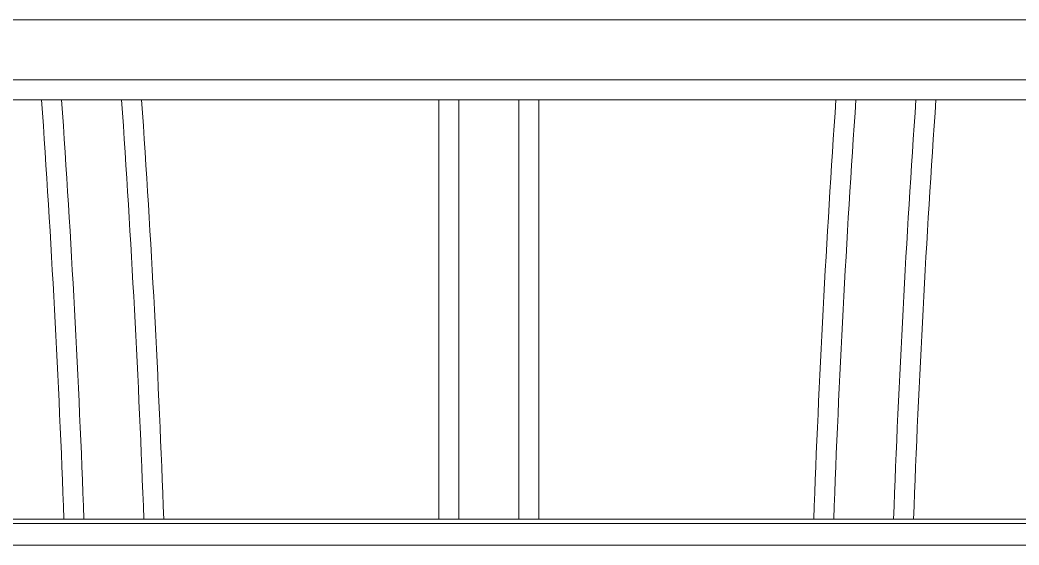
# Model space of a CAD drawing. Header units: millimetres. Extents: x 117 to 4973, y 109 to 3302.
# Drawn here: x 1622 to 1822.3, y 2958.8 to 3064.2 of the extents above; entities that cross this region are included whole.
import ezdxf

# ---------------------------------------------------------------- set-up
doc = ezdxf.new("R2010")
doc.units = ezdxf.units.MM
doc.layers.add('ZANO_R', color=7, linetype='Continuous', lineweight=0)

msp = doc.modelspace()

# ---------------------------------------------------------------- linework, layer by layer
at = {"layer": 'ZANO_R'}
for p, q in [((380.01, 3064.16), (3052.01, 3064.16)), ((380.01, 3052.16), (3052.01, 3052.16)), ((380.59, 3048.16), (3052, 3048.16)), ((1706.01, 2964.02), (1706.01, 3048.16)), ((1710.01, 2964.02), (1710.01, 3048.16)), ((1722.01, 2964.02), (1722.01, 3048.16)), ((1726.01, 2964.02), (1726.01, 3048.16)), ((452.66, 2963.16), (2979.36, 2963.16)), ((476.58, 2964.02), (2957.75, 2964.02)), ((2979.36, 2958.84), (452.66, 2958.84))]:
    msp.add_line(p, q, dxfattribs=at)
for centre, radius, start, end in [((-957.39, 2868.16), 2590, 2.12109, 3.98516), ((-957.39, 2868.16), 2594, 2.11782, 3.979), ((-957.39, 2868.16), 2606, 2.10806, 3.96065), ((-957.39, 2868.16), 2610, 2.10483, 3.95457), ((4389.4, 2868.16), 2610, 176.04543, 177.89517), ((4389.4, 2868.16), 2606, 176.03935, 177.89194), ((4389.4, 2868.16), 2594, 176.021, 177.88218), ((4389.4, 2868.16), 2590, 176.01484, 177.87891)]:
    msp.add_arc(centre, radius, start, end, dxfattribs=at)

doc.saveas('drawing.dxf')
